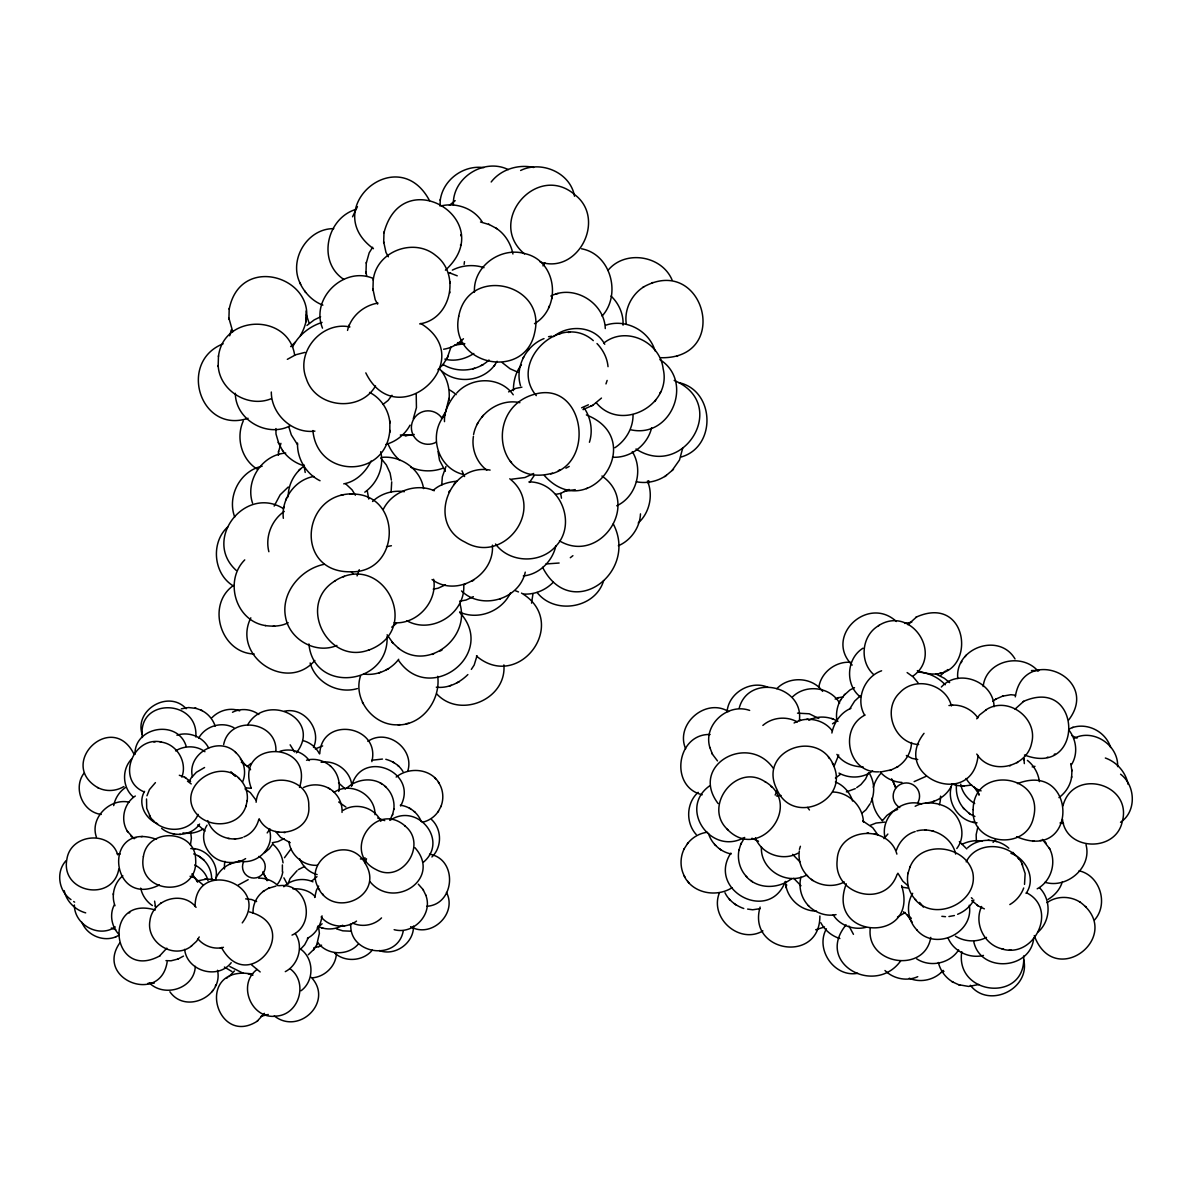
<?xml version="1.0" encoding="UTF-8"?>
<svg xmlns="http://www.w3.org/2000/svg" width="1192" height="1192" viewBox="0 0 1192 1192"><rect width="100%" height="100%" fill="white"/><g stroke="black" fill="none" stroke-linecap="round" stroke-linejoin="round"><path stroke-width="1.5" d="M247.176 800.905C248.309 792.457 244.986 783.412 238.415 777.944M342.03 812.408C342.551 804.57 339.154 796.479 333.134 791.443M312.9 430.55C317.236 478.886 386.104 478.871 389.829 430.372M393.807 809.368C394.939 800.92 391.617 791.875 385.046 786.392M441.517 418.511L445.629 411.791L448.997 398.337M389.858 423.011C388.964 410.301 381.008 398.113 369.565 392.421M283.338 518.311C281.118 499.299 294.767 479.676 313.883 476.472M297.553 443.052C296.868 458.428 306.21 474.014 320.037 480.734M389.829 432.398L389.858 420.97M448.997 400.348C450.159 389.143 447.358 377.342 439.654 368.879M288.255 496.781C287.987 484.667 294.528 472.673 304.407 465.834M271.314 392.019C271.21 414.175 292.576 434.052 314.911 431.117M444.497 421.625C443.931 411.762 448.818 402.643 454.703 395.073M218.464 356.497C223.291 314.003 288.553 313.377 294.647 355.112M229.207 309.175C241.246 247.772 331.123 282.653 300.384 335.593M278.511 452.006L280.91 443.35M366.287 263.134L369.162 252.883L372.634 247.251M373.245 280.09C376.27 251.378 413.907 237.208 435.706 255.475C460.693 274.026 451.276 319.203 419.658 323.896M383.988 232.753C402.479 161.397 499.672 220.595 445.421 270.182M440.25 200.33C442.858 179.917 463.494 164.66 483.788 167.655M271.255 398.694C248.13 408.305 219.447 390.633 218.181 365.557M232.783 331.763L228.924 318.219M366.734 276.35L365.989 272.178M377.611 304.139L375.227 299.773L372.947 289.149M388.354 256.801L385.97 252.451L383.69 241.812M218.151 366.495L218.479 355.723M228.894 319.158L229.222 308.385M278.406 455.344L278.526 451.232M305.808 322.004L306.165 310.993M365.974 273.132L366.302 262.344M372.932 290.088L373.26 279.315M383.675 242.751L384.003 231.978M440.057 206.097L440.265 199.541M450.144 283.189L450.189 281.923M460.887 235.852L460.932 234.586M449.846 292.934L449.876 291.906M460.589 245.597L460.619 244.569M1071.921 770.762L1070.744 763.61M1058.958 797.612C1065.723 792.591 1070.729 784.962 1071.653 776.513M911.508 742.467C911.344 752.569 905.354 762.373 896.593 767.335M1071.593 777.75L1071.951 770.077M134.979 754.387C134.309 726.494 178.189 719.119 186.22 746.445M1003.53 949.13C984.771 946.15 973.387 923.532 981.627 906.471M957.787 678.576C954.509 648.016 999.134 631.879 1015.018 658.952M1015.271 696.873C1023.451 643.844 1101.483 677.16 1068.643 720.013M956.416 785.498C955.79 794.021 958.428 802.961 964.477 809.13M441.74 485.084L442.336 476.8L445.957 466.489M513.394 390.618C513.365 381.5 515.585 372.038 521.455 364.856M623.043 325.163C623.684 314.33 618.886 303.439 611.019 296.063M195.056 906.471C195.473 857.733 271.702 883.987 242.244 922.891M413.46 926.065C414.071 942.976 395.088 956.55 379.294 950.531M391.095 492.266L391.706 481.851M474.446 292.219C472.956 266.352 500.729 246.401 525.061 253.672C557.2 260.854 562.013 307.521 534.493 323.673M682.718 448.103L679.485 460.038L672.094 470.497M453.407 205.099C451.992 177.802 484.146 157.582 508.299 169.622M739.055 849.807C736.969 859.477 739.994 870.264 747.101 877.193M799.311 850.999C797.984 860.028 801.188 869.698 807.699 876.09M908.11 872.961C906.039 882.646 909.064 893.419 916.171 900.362M473.433 436.317C471.347 448.833 476.562 462.541 486.813 470.14M633.041 414.592C633.265 427.943 625.919 440.474 614.878 447.745M648.463 483.818L648.716 480.659M463.703 584.557C465.953 613.344 431.742 634.874 406.755 620.674M503.888 664.898C506.809 699.346 459.948 719.089 436.734 693.908M640.476 513.871C639.985 527.475 630.821 540.497 618.32 545.757M338.722 791.473C340.629 782.161 337.47 771.969 330.139 765.786M319.769 753.761C321.423 715.587 380.829 725.272 371.859 761.643M195.309 966.369C194.43 988.645 164.541 997.913 149.343 982.923M336.382 953.838C335.742 966.235 324.999 976.531 312.84 977.798M195.801 736.984C198.87 698.765 136.573 697.096 142.429 737.476M387.072 636.483C389.188 685.385 313.705 694.295 308.892 643.963M256.116 802.246C258.694 770.032 309.92 774.666 308.773 805.971C311.485 833.253 270.495 842.208 259.111 818.695M1033.717 937.836C1031.184 969.737 980.45 973.536 973.745 941.591M464.12 264.371L464.478 261.644M146.512 798.968L146.72 808.355L150.222 816.505M190.422 845.053L191.376 838.378L190.735 832.567M727.09 711.728C728.535 692.895 750.766 679.708 768.021 687.352M978.096 755.46C972.359 810.605 889.798 777.005 924.024 733.333M322.034 915.843C321.006 925.007 315.761 934.081 307.372 938.313M800.949 877.088C798.238 887.265 801.397 898.634 808.832 906.069M407.783 771.06C414.727 748.829 387.162 727.94 367.866 741.379M555.889 545.653C552.626 561.149 539.276 574.395 523.288 575.96M760.123 907.067C746.862 952.438 820.156 964.194 819.872 916.007M930.788 937.359C924.843 973.968 865.973 964.686 870.249 928.344M818.919 686.741C821.288 672.079 836.069 660.994 850.76 662.335M983.162 686.532C985.873 660.547 1021.633 652.143 1038.008 671.066M473.567 434.544C477.5 414.071 499.075 398.068 519.891 402.658M961.78 951.678C954.747 995.678 1026.744 1003.277 1023.645 955.969M114.998 905.726C110.975 895.311 114.223 882.87 122.821 875.747M977.857 827.01L976.159 834.638L976.367 841.433M1024.524 884.389L1025.135 873.498L1021.812 863.723M314.688 897.487L316.401 890.275L318.666 886.058M239.488 778.734C220.267 758.127 179.679 784.083 193.625 809.651C204.622 829.334 239.413 828.842 246.044 805.717M389.814 820.379L392.69 814.181M181.825 777.109C187.755 761.912 176.446 743.287 160.145 741.99M245.805 806.761L247.31 800.324M392.451 815.209L393.941 808.787M215.975 877.714C218.851 862.933 205.873 847.721 190.75 848.6M360.535 675.924C352.474 700.121 374.765 727.522 400.05 724.632M113.687 805.598C115.103 798.387 119.185 791.875 125.264 787.688M831.882 733.02C833.923 722.501 840.822 712.473 850.924 708.331M169.89 991.774C185.579 1014.303 223.306 996.482 217.525 970.288M146.974 795.794L149.447 789.581L155.422 782.622M167.148 961.974C160.428 1005.363 94.496 979.228 119.751 942.991M229.698 335.786L231.248 329.886M719.372 892.897C709.315 918.004 739.338 944.72 762.91 930.907M440.861 806.656C444.139 798.804 443.275 789.193 438.343 782.205M589.429 442.262C593.08 430.983 590.874 417.9 584.274 408.141M596.298 402.762C620.63 432.517 672.079 405.474 663.154 368.805C660.055 341.717 625.86 325.55 603.912 342.983M477.023 655.719L474.178 665.062L471.332 669.383M531.558 603.152L532.988 593.631M258.709 819.738C256.727 827.337 251.348 834.117 243.883 836.903M215.38 879.845C218.449 870.443 227.24 863.47 236.985 862.114M364.975 862.74L366.54 858.806M347.528 330.407C350.91 316.267 363.769 305.301 377.983 303.096M403.224 931.101C397.517 961.348 349.33 954.777 350.776 924.56M283.368 508.91L283.934 506.958M286.02 499.82L286.542 498.032M348.571 326.832L349.092 325.043M447.313 357.689L451.038 346.932M274.145 506.078L280.165 494.799L288.211 487.036M413.281 418.764L416.44 407.649L416.217 394.343M838.721 754.938L834.072 766.262M740.783 844.323L744.672 837.41M909.854 867.493C920.343 839.302 965.416 844.89 972.747 872.455C979.094 902.359 934.29 922.966 914.994 899.349M738.846 850.462L741.156 843.146M785.841 887.623L786.705 884.881M799.43 849.36L800.413 846.29M907.902 873.632L910.226 866.316M951.246 786.854C946.672 803.408 959.769 822.033 977.053 822.793M243.257 420.97C235.733 437.732 241.425 459.382 257.234 469.171M118.842 868.953C112.867 902.851 60.107 892.823 66.916 859.104C70.641 833.67 110.2 829.945 117.784 854.858M605.968 383.913L607.145 380.427M316.774 944.779L319.367 933.44L318.607 926.884M870.831 802.469C874.943 793.41 874.615 782.622 869.743 773.921M1023.704 888.01C1021.157 894.983 1016.21 900.839 1009.818 904.564M352.549 216.795L357.436 206.633M490.106 470.095C449.786 462.526 425.663 523.512 465.074 542.137C504.067 565.291 546.785 508.075 509.774 478.782M543.999 338.603C526.015 345.591 514.81 366.957 520.502 385.687M651.592 427.749C647.673 445.197 630.33 458.339 612.479 457.221M250.827 617.843C231.62 656.375 286.825 693.148 314.867 660.472M548.543 307.953L549.199 306.076M603.644 580.578C595.523 608.516 554.548 615.117 537.07 592.424M551.673 298.909L552.224 297.389M684.297 848.644C679.798 857.45 679.917 868.655 684.998 877.193M357.064 575.915L359.269 569.716M525.255 572.145C519.295 599.636 481.523 610.468 461.498 590.949M242.587 781.892C247.042 771.894 243.675 759.289 235.42 752.286M896.458 850.105C899.453 841.477 906.307 834.117 915.203 831.569M952.125 784.425C947.729 795.049 936.897 802.32 925.499 802.991M777.318 790.624L775.143 795.019M739.249 707.944C748.606 673.435 803.825 685.445 799.385 720.311M287.883 884.27L290.073 878.578L297.061 870.667M114.268 904.952C109.306 914.413 111.601 926.467 118.723 934.2M223.664 744.523C229.579 714.738 276.991 720.937 275.918 750.826M313.511 747.473C321.885 729.385 303.93 706.454 284.292 711.296M299.505 787.42C314.882 739.681 234.034 739.532 251.11 787.837M351.536 786.362C361.385 747.891 419.167 771.76 400.616 805.986M198.066 814.359C190.258 834.534 158.938 833.685 149.387 815.403M1062.236 882.095C1059.986 889.47 1054.637 895.445 1048.096 899.379M1062.951 805.852C1072.964 767.141 1133.16 783.561 1122.179 822.003C1115.399 852.727 1065.573 850.939 1062.474 819.202M840.628 699.987C837.067 706.185 835.816 713.501 836.858 720.549M912.67 893.315C905.652 904.862 907.648 920.88 917.289 930.341M308.311 937.821L304.675 944.764L300.25 949.562M868.551 772.699L865.496 779.091L860.967 784.53L856.705 787.629M1071.534 764.579C1078.119 754.059 1076.57 739.889 1069.03 730.294M730.86 853.099C706.618 889.977 769.093 923.77 785.23 881.693M846.275 883.808C824.864 940.205 920.135 944.198 901.584 885.552M826.414 928.806C814.881 949.279 834.281 977.768 857.733 973.283M897.129 874.243C885.552 908.915 833.044 895.088 837.171 860.192C838.125 827.471 888.725 824.015 896.876 854.113M966.22 861.861C977.097 839.198 1013.304 843.042 1022.691 865.094M144.575 791.354C137.289 803.319 145.245 819.053 157.612 823.717M422.251 822.286C428.897 820.901 434.931 816.743 438.537 811.022M438.03 811.961L441.144 806.135M83.991 773.206C72.682 788.076 82.68 812.259 101.246 814.434M207.035 825.177C197.976 839.093 208.079 858.568 223.828 861.592M212.087 991.714L212.832 990.388M215.32 985.978L215.99 984.801M284.471 857.733L290.893 849.047M849.777 708.823L854.634 701.105L860.192 695.964M292.442 347.215C298.313 335.325 309.503 326.414 322.049 322.421M371.114 461.021C365.78 471.972 356.08 481.672 343.743 483.848M166.82 948.162L159.579 955.999M199.228 936.957L196.591 941.278L191.107 946.239M264.445 1013.334L257.189 1021.172M308.281 954.762L314.017 949.204M654.855 401.495L655.823 399.901M659.683 393.539L660.74 391.81M437.926 369.758L443.305 364.126M441.934 371.219C457.4 384.524 483.371 381.321 495.038 364.558M1026.059 893.389C1036.37 879.085 1026.461 858.776 1010.935 853.323M375.51 385.925C360.371 412.745 315.627 408.185 306.284 378.564C295.482 351.67 321.84 321.02 349.926 326.936M442.455 365.512L448.356 355.991M494.188 365.929L497.109 361.25M313.57 949.949L316.968 944.451M973.894 899.99C970.407 906.486 964.432 911.537 957.623 914.294M687.397 843.802C692.105 837.514 699.466 833.238 707.288 832.239M683.925 849.226L688.067 842.759M1094.584 919.926C1108.813 903.968 1099.993 875.435 1079.073 870.801M510.474 592.856C501.847 611.243 478.394 620.57 459.695 612.137M391.974 395.267L388.041 400.497L382.96 404.431M542.971 265.876L544.982 262.881M602.064 316.074C621.539 294.871 611.019 254.134 581.517 248.77M956.803 848.51C968.574 833.223 958.651 809.755 940.682 804.809M445.406 414.369C427.436 433.873 437.509 468.828 463.792 474.55M960.99 662.827L961.884 661.515M965.148 656.628L966.131 655.183M410.033 425.142C405.027 434.499 396.176 441.562 385.955 444.392M285.737 453.064C262.061 454.659 245.03 480.763 252.555 503.173M529.486 482.447L534.091 475.712M870.1 803.736L865.988 809.785L861.876 813.212M244.747 559.882C223.724 580.891 235.792 621.39 265.712 625.606M482.015 417.006L483.147 415.367M528.145 350.448L529.263 348.809M453.809 484.637L454.942 482.998M398.709 659.265C390.857 669.725 377.015 675.909 363.918 674.046M383.273 509.371C392.213 491.208 415.859 482.671 434.32 490.732M476.86 424.62L477.768 423.294M522.975 358.062L523.899 356.721M448.654 492.251L449.563 490.91M491.178 181.989C500.804 169.443 518.371 163.915 533.673 167.491M66.022 860.713C55.577 871.873 58.661 891.258 70.998 899.617M131.537 759.11C121.629 769.481 122.344 787.435 133.206 796.912M198.617 738.28C205.203 725.988 221.742 721.086 233.975 727.761M267.172 832.925L270.003 829.006M844.219 695.115L850.045 689.885L854.515 687.695M907.932 624.727L916.588 616.934M976.74 718.806L979.496 714.991L986.306 709.747M1015.062 709.106L1023.704 701.313M199.585 824.059C191.361 836.263 172.572 837.529 161.62 828.38M272.834 843.921L269.243 848.838L264.564 852.742M840.36 700.36L844.8 694.295M247.653 724.9C266.695 691.658 322.794 718.88 296.361 752.882M431.921 856.973C442.143 847.139 441.994 829.259 431.608 819.589M228.834 976.725L234.451 970.958M883.987 838.632L887.861 834.057M958.651 949.92C949.89 963.553 930.296 967.725 916.722 958.889M943.155 970.348C935.213 979.839 920.611 983.281 909.302 978.215M1038.217 931.906C1050.659 920.805 1051.463 899.93 1039.752 887.98M882.318 820.811L886.908 815.432L892.704 811.35L897.636 809.457M993.085 842.386L995.38 839.704M607.935 270.45C624.802 249.545 661.694 255.267 672.079 279.956M846.082 924.858C814.538 963.315 874.928 996.527 900.631 960.946M698.169 792.322C686.234 802.857 685.534 822.823 696.202 834.519M945.39 671.007L940.562 675.596M264.192 890.767C257.01 895.609 252.525 904.445 253.076 913.117M290.654 346.589L295.422 342.044M155.288 910.003C101.648 894.134 111.094 982.774 160.145 955.701M196.069 907.321C182.719 889.843 152.397 899.453 149.939 920.731C145.901 942.708 173.928 960.126 191.659 945.927M243.123 973.179C195.92 973.313 218.225 1047.083 257.755 1020.859M256.98 969.528C236.85 984.294 251.393 1019.831 276.276 1016.106C299.222 1014.75 308.519 982.417 290.192 968.872M227.925 526.76C210.567 542.241 213.264 573.725 233.17 585.838M231.218 962.689C217.734 980.152 186.935 971.033 184.626 949.368M372.291 950.158C363.128 961.274 345.203 962.6 334.505 952.944M301.04 990.761C314.748 980.718 314.107 957.876 299.892 948.623M443.603 349.226C451.142 348.183 458.16 344.115 463.45 338.737M457.624 343.877L459.293 342.402M238.34 885L248.174 879.681M643.829 286.84C631.477 294.484 623.952 309.771 626.336 324.224M335.414 580.683C296.242 603.778 327.845 665.792 369.222 649.834M660.398 357.704C732.439 359.641 703.965 252.734 642.905 287.302M368.373 650.236C423.816 630.225 383.139 549.989 334.49 581.13M394.15 622.745C416.947 624.474 437.688 601.856 433.65 579.267M544.401 475.563C589.012 525.285 649.387 439.699 586.375 414.92M433.158 490.448C439.49 484.414 448.371 482 456.894 481.195M601.468 398.068L592.871 405.25L583.037 409.571L584.84 408.782M638.212 523.005C649.61 512.873 653.484 495.008 647.435 481.032M467.875 674.568C459.665 682.763 448.132 688.603 436.302 687.188M553.356 582.143C545.802 590.085 534.836 594.659 523.899 594.063M346.634 788.255C357.257 778.257 375.301 776.439 386.119 787.197M423.547 862.099C448.818 840.688 417.796 802.708 390.842 819.828M381.529 917.914C374.169 925.32 362.13 927.495 352.668 923.085M364.782 492.177C377.357 483.386 384.465 466.772 380.68 451.723M636.364 481.747C646.66 483.833 657.909 481.419 666.403 475.295M456.7 393.062C471.287 376.612 500.193 376.121 513.245 394.79M372.56 501.489C380.889 493.503 393.047 489.927 404.401 491.67M664.868 476.606L673.51 469.29M283.8 886.759C291.25 879.323 303.409 877.506 312.93 881.827M312.036 880.813L316.968 876.656M317.117 928.002L322.093 923.785M135.322 796.018C123.73 803.453 120.064 820.454 127.782 831.867M358.077 944.362C347.587 956.237 326.727 955.373 317.653 942.306M284.262 511.413C271.612 520.07 265.026 536.802 268.87 551.717M212.057 717.599C218.985 710.417 230.22 707.169 239.666 710.879M550.704 473.939C596.745 462.883 583.707 379.25 533.718 394.492C483.311 409.109 496.572 488.824 552.507 473.149M247.176 766.575L250.946 763.446M432.055 579.55C456.834 597.758 494.74 575.289 492.4 545.146M398.217 647.956C427.526 672.079 470.825 637.899 459.784 603.39M879.174 625.383C861.727 634.815 858.881 661.277 873.602 674.493M913.042 676.028C943.706 654.333 910.673 604.851 878.489 625.681M917.348 670.604C978.036 693.878 975.175 590.353 915.903 617.247M992.891 701.298L996.035 699.019M976.755 754.074C990.477 775.843 1026.833 767.648 1031.646 743.048C1038.336 717.957 1007.463 695.234 985.62 710.059M1024.464 754.983C1085.152 778.257 1082.306 674.732 1023.019 701.626M449.414 205.277L455.195 200.643M443.215 364.573C457.37 373.156 476.919 371.487 488.988 360.029M233.558 585.421C205.918 604.508 220.535 653.142 254.149 653.976M298.611 470.482L300.533 468.948M391.721 627.201L396.489 623.386M776.812 688.693C789.029 675.864 812.244 676.862 822.659 691.375M941.337 687.039C958.547 668.042 993.383 681.422 994.098 706.707M570.312 557.707L572.905 555.681M306.94 325.446L314.196 319.903L320.618 316.789M863.023 648.18C846.231 658.55 844.89 685.072 860.52 697.067M553.61 336.576C568.808 324.075 595.032 325.833 604.746 344.279M926.005 776.379L914.145 781.624M762.865 725.421C772.207 717.241 786.675 715.811 797.418 722.009M709.419 786.02C678.188 808.504 710.655 855.334 743.435 837.961M1120.525 822.271C1136.796 811.514 1135.603 785.439 1120.569 774.204M791.756 878.549C778.555 889.172 757.471 889.619 745.924 876.18M832.538 723.812L837.454 720.281M835.398 778.003L840.271 774.502M872.604 770.851C863.261 778.361 849.33 778.883 838.989 773.087M792.74 696.694C806.075 683.791 830.362 686.92 839.6 703.101M1037.204 888.815C1051.314 881.261 1057.11 861.905 1049.213 847.989M1047.038 902.657C1056.544 895.743 1070.282 895.818 1080.071 902.121M967.636 847.795C978.93 837.499 997.719 838.036 1008.819 848.212M905.279 912.506L897.487 917.08M298.209 869.683L304.556 866.495M396.161 777.05C408.96 766.769 430.521 768.289 439.178 783.248M223.113 343.817C177.578 361.772 200.137 434.35 248.07 418.288M315.254 748.904L322.66 745.924M229.549 864.334L230.741 863.649M268.528 888.278L275.963 886.073M262.985 891.452L269.72 887.593M292.025 935.109C316.744 923.994 307.357 882.11 279.271 885.686M321.125 916.946C329.469 927.391 345.918 929.015 356.527 921.103M865.049 715.021C838.572 728.461 847.825 773.31 878.653 771.835M342.685 925.23C335.265 929.954 325.386 930.058 317.594 926.199M245.612 858.598C239.815 862.591 232.47 863.082 225.69 862.084M285.29 971.644C298.507 964.849 303.856 945.837 295.199 933.47M855.275 788.657L846.365 791.905M81.876 922.265C87.001 935.243 103.004 942.216 115.922 936.808M165.971 960.648L171.037 960.797L178.04 959.009M313.749 947.878L319.128 946.478M183.479 956.103L177.578 959.262M287.332 359.343L295.705 354.769L305.003 352.4M473.79 353.502C465.402 359.045 454.703 361.832 444.854 359.09M731.992 887.772C716.317 897.695 692.507 893.434 684.119 875.911M115.445 937.061L118.917 935.198M318.651 946.731L321.602 945.152M129.064 912.968L129.824 912.565M160.592 903.208L161.352 902.806M226.674 978.14L227.434 977.738M565.917 468.173L569.195 466.43M844.383 881.991C832.031 888.487 815.79 885.537 806.522 875.077C786.78 886.088 759.96 869.475 761.42 846.871M824.506 926.989L815.671 929.76M651.681 283.055L652.814 282.489M508.597 391.885L515.689 388.413L521.902 387.162M343.266 576.883L344.399 576.332M203.117 829.036C197.112 832.687 189.915 834.162 182.987 832.88M284.098 838.632L278.019 841.582L272.298 842.729M156.51 839.362C101.529 819.709 109.888 909.839 159.37 884.956M115.266 926.944C98.772 938.387 74.291 924.754 74.366 904.996M175.567 750.885C184.373 745.417 196.591 745.328 204.92 751.72M880.605 771.999L891.348 769.823M932.859 801.799L934.304 801.113M676.788 356.408L677.637 355.991M586.509 488.601L587.373 488.198M407.232 621.166L408.096 620.764M499.672 599.308L500.536 598.891M794.096 722.993C806.477 715.885 823.896 719.327 832.329 730.949M889.903 770.509L898.053 766.65M616.726 505.795C636.394 496.751 643.725 469.812 632.282 451.619M232.485 712.28C240.665 707.959 251.452 708.912 258.798 714.5M123.894 786.526C116.026 791.324 105.79 791.92 97.64 787.495M343.043 810.411C355.693 802.067 374.839 807.312 380.829 821.348M533.644 473.492L524.912 477.53L511.532 479.214M569.091 489.45L560.359 493.473L555.517 494.397M680.736 457.117C716.72 447.373 715.26 390.574 678.874 382.617M445.346 584.87L438.075 588.237L433.232 589.146M473.343 596.67L466.057 600.038L459.635 601.2M808.832 720.266C817.846 715.468 829.304 716.258 837.961 721.428M881.603 670.783C864.453 676.683 855.215 699.168 864.572 715.051M915.173 806.284C922.265 802.186 930.803 802.291 938.566 804.078M398.113 724.93C422.862 724.915 440.712 699.734 437.732 676.311M838.051 697.812L843.251 696.843M1002.591 696.158L1010.861 694.712L1015.539 695.219M1072.517 727.537C1087.968 722.441 1105.863 731.977 1110.631 747.473M520.621 170.471C541.317 160.249 570.551 172.646 574.484 196.233M288.151 622.701C281.148 626.5 272.864 626.59 265.145 625.562M550.823 296.048C573.948 284.098 604.493 302.694 605.283 328.56M593.303 340.629C560.538 311.544 507.837 361.921 536.281 395.64M352.117 493.861C301.501 493.816 294.692 571.594 349.509 571.802C402.032 574.231 402.777 491.432 350.075 494.114M581.622 407.798L588.401 404.803M590.621 406.234L592.871 405.25M558.288 470.602L560.538 469.603M471.451 581.294L473.701 580.31M386.297 669.725L388.547 668.727M439.699 651.13L441.949 650.147M457.028 682.733L459.278 681.75M835.16 699.078L838.617 697.558M995.35 699.332L1003.143 695.904M1068.807 729.161L1073.083 727.284M463.867 584.646L465.67 583.856M378.713 673.063L380.516 672.273M432.1 654.468L433.903 653.678M449.444 686.07L451.247 685.281M947.089 669.964L947.998 669.561M1016.806 762.776L1017.715 762.373M1054.205 754.327L1055.129 753.94M940.026 673.063L940.786 672.735M1009.743 765.875L1010.503 765.547M1047.157 757.427L1047.902 757.114M452.349 270.122C462.034 265.175 473.701 264.222 484.012 267.664M336.919 645.438C315.656 654.646 289.209 639.419 285.484 616.756C280.94 592.513 300.935 569.076 324.045 564.337M472.688 369.013L474.595 368.224M481.166 365.497L483.207 364.663M303.453 787.539C313.511 782.742 326.101 784.47 334.207 792.233C350.955 781.088 375.376 794.677 375.018 814.687M870.279 825.326L876.09 823.046L884.673 822.122M961.706 844.413C968.038 841.388 975.354 839.66 982.312 841.314M355.603 209.494C326.355 218.553 317.087 262.076 343.817 279.405M1017.461 783.621C1077.33 760.287 1079.028 863.425 1016.612 836.68M978.766 984.518L968.694 986.44L958.726 984.726M1073.828 738.444C1093.198 728.118 1118.603 745.03 1117.634 766.62M986.484 937.419C976.74 942.455 964.82 941.933 955.492 936.197M941.188 972.419L944.004 971.346M917.751 976.68C906.963 981.642 893.344 978.811 884.971 970.512M797.94 853.219C782.772 861.563 761.494 854.187 755.46 837.842M289.924 425.931C266.74 437.896 235.42 419.539 235.331 393.285M204.577 767.514L196.397 772.267L191.078 778.033L189.617 780.79L190.586 781.565L184.7 777.244L179.321 775.262M279.956 751.288C290.386 747.861 302.917 751.467 309.25 760.615M242.512 837.544C228.909 842.282 212.012 834.683 207.78 820.617M268.274 1014.466L260.974 1016.314M197.127 881.007L206.186 879.145M161.412 742.02C132.893 735.673 115.639 780.492 144.277 791.92M865.616 927.436C853.636 930.326 839.824 925.528 833.208 914.905M371.874 760.243L382.453 759.066M916.842 830.943C933.202 826.652 952.14 837.246 955.656 854.083M197.976 938.923C203.951 946.15 214.307 949.801 223.425 947.327M220.356 948.087L221.578 947.789M343.49 926.109L344.726 925.812M349.643 924.605L350.97 924.277M357.406 688.559C338.096 694.444 315.552 682.524 310.144 662.961M605.715 325.207C625.755 318.339 649.148 330.631 655.064 350.88M262.136 466.221C240.203 470.602 226.838 496.274 234.72 517.015M181.318 708.838L188.589 707.541L196.188 708.42M904.609 623.416L911.761 622.224M1032.197 766.873L1034.969 766.337M176.938 735.226C188.813 731.262 203.057 736.731 208.645 748.04M426.736 906.293C455.329 904.639 457.907 858.866 429.522 854.187M154.334 983.057L147.778 983.43M386.521 546.651L391.408 545.742M141.148 836.695L142.474 836.441M135.009 837.872L136.082 837.663M306.523 760.228C314.971 757.844 324.09 760.57 330.661 766.158M360.431 859L365.378 858.091M948.921 916.529L954.405 915.531M1002.07 948.981C1034.522 958.934 1058.585 908.602 1026.461 892.748M759.975 908.691L752.688 909.779L747.622 909.094M575.244 489.614L564.188 491.402M948.966 705.545C959.903 703.489 971.644 708.823 977.902 717.897M799.132 720.609L800.711 720.355M806.507 719.417L807.967 719.178M951.142 705.187L952.587 704.949M548.529 336.695L551.702 336.189M962.719 786.094L971.659 785.081M797.508 713.159L809.249 713.784L818.8 718.493M406.308 723.678L408.737 723.306M321.125 762.314C335.459 759.706 350.388 770.747 351.819 785.349M454.495 345.188L463.912 343.803M400.333 434.976L406.1 435.661L414.22 434.484M559.122 563.026L545.966 563.965M555.919 293.813L558.109 293.53M558.973 333.685L561.164 333.402M568.226 332.479L570.253 332.225M340.837 495.336L343.013 495.053M441.502 205.814C456.581 202.431 473.611 208.376 482.03 221.652M983.474 955.433C969.364 958.949 953.362 951.32 947.923 937.702M1031.467 670.545L1039.111 670.515M710.134 734.495C676.43 733.452 669.159 787.107 702.207 794.751M1040.124 840.509L1041.391 840.375M1032.6 841.358L1034.164 841.179M776.424 795.958L781.073 795.481M836.054 914.622C825.937 916.693 815.432 912.804 808.251 905.592M413.386 435.423L403.552 434.648M333.76 228.655C306.761 228.313 287.853 260.959 300.727 284.352M238.609 861.741L240.292 861.741M292.949 888.874C301.01 888.338 309.845 890.558 315.299 896.831M252.674 973.909L242.706 973.044L229.847 966.533M153.708 741.856L155.094 741.886M193.998 848.704L195.101 848.734M211.342 879.309L215.469 880.262M204.83 879.1L212.444 879.338M350.299 931.176L342.76 930.833L336.457 928.851M382.751 457.296C401.615 455.761 420.672 469.648 423.577 488.586M630.985 429.835C671.409 438.686 694.236 381.246 659.936 359.626M245.671 898.872L251.542 899.498L256.608 901.554M129.064 802.156C109.962 797.895 89.534 817.95 96.418 837.142M117.144 853.859L120.198 854.068M258.59 878.161C265.801 877.938 272.968 880.739 278.108 885.805M246.178 787.912L251.154 788.284M400.303 805.226C409.452 806.313 417.915 812.765 421.193 821.452M394.135 929.686C413.654 934.93 433.381 914.041 425.708 894.998M277.378 832.046L278.734 832.15M283.875 832.523L284.977 832.612M173.093 833.893L174.434 833.998M227.97 838.423L229.311 838.527M179.575 834.37L180.677 834.46M234.466 838.9L235.554 838.989M317.281 865.288C303.543 866.197 290.475 855.171 288.941 841.552M273.355 626.158L274.622 626.262M863.112 766.903C853.144 766.873 842.684 762.85 836.903 754.387M917.512 672.094C927.987 672.243 938.149 677.19 945.256 684.774M941.844 916.32L945.509 916.693M528.935 481.866C560.21 481.717 577.39 523.765 555.934 546.115C540.557 564.01 509.446 563.086 495.514 543.984M1009.386 949.711L1010.98 949.875M952.065 783.949L956.759 785.424M972.776 822.316L974.058 822.45M238.37 860.803C256.414 865.764 275.233 847.989 269.392 829.707M918.659 744.553C894.149 743.272 881.737 709.508 899.856 692.627C915.277 675.864 945.986 684.044 951.425 705.947M955.492 785.29L964.283 786.258M405.325 435.572L406.1 435.661M249.381 911.895C304.198 926.497 248.472 997.242 221.429 947.431M816.52 911.105C800.473 911.209 785.841 897.651 785.498 881.454M917.736 759.498L912.044 758.38L906.367 755.519M1060.016 822.972L1063.532 823.478M1045.026 882.289C1066.765 888.964 1092.23 867.597 1086.016 844.741M921.654 804.004C901.644 797.835 880.128 816.893 885 837.589M901.942 782.444C893.568 782.056 885.522 778.153 880.024 771.82M457.579 342.625L464.85 343.743M901.957 887.161L908.081 888.1M749.649 710.417C727.522 702.565 702.758 724.945 709.91 747.712M731.158 853.993C720.653 851.908 711.445 843.668 708.435 833.312M932.218 831.018L933.768 831.256M995.38 841.269L996.929 841.507M874.407 833.893L875.956 834.147M832.776 792.009C848.764 792.218 862.904 806.164 863.44 822.078M925.037 829.915L926.303 830.124M988.183 840.166L989.449 840.375M867.225 832.806L868.491 832.999M480.51 222.01L489.316 224.573M248.085 973.745L252.913 975.175M377.7 818.025L384.763 820.632M540.14 261.957C577.986 274.905 606.37 219.358 575.244 195.071C537.294 161.576 485.74 221.414 524.51 253.941M190.079 876.269L194.549 877.759L202.864 884.702M322.898 305.122C312.304 301.218 304.362 292.472 299.609 282.444M372.843 278.287C343.654 266.144 310.352 298.522 322.496 328.143M235.941 752.659C218.851 735.434 186.876 753.418 192.404 776.677M405.31 826.16C375.525 799.698 340.912 852.414 376.136 869.609C402.509 884.226 428.152 843.876 404.773 825.803M133.981 754.163C111.944 709.94 56.441 764.042 98.236 787.897M290.207 842.699L280.567 837.35L275.665 831.509M385.806 759.289C392.794 761.181 399.29 765.234 403 771.582M302.828 740.56C309.89 742.303 316.044 747.235 319.337 753.672M200.956 710.134C207.631 713.114 212.906 719.163 215.171 726.122M194.996 707.988L202.253 710.596M317.132 874.585C309.264 872.455 302.589 866.465 299.669 858.851M450.829 273.34L449.056 272.685L457.236 275.814M559.465 540.87C600.142 565.023 641.564 503.471 601.96 476.025M515.48 590.755L518.49 591.932M410.629 926.676C431.295 938.745 457.653 913.608 446.464 892.45M193.685 853.919C204.398 857.197 211.863 868.074 211.64 879.219M85.69 912.863C75.23 910.062 66.379 901.376 64.219 890.662M111.318 928.017L115.713 929.715M321.602 927.748L323.166 928.359M241.305 762.21L247.713 766.396L250.588 769.779M338.692 802.007L345.904 807.044M758.499 841.239L751.914 838.244M303.856 465.759C295.229 463.122 287.54 457.713 282.415 450.263M981.105 790.877C974.818 788.746 969.379 784.187 966.042 778.451M231.889 971.525L224.409 967.055M765.651 782.146C736.701 761.599 702.058 806.433 727.85 829.766M1034.239 935.586C1054.771 991.088 1126.082 935.094 1079.431 901.614M727.269 829.289C759.349 862.665 804.242 804.779 765.011 781.624M916.708 929.864C935.198 951.678 974.311 932.949 969.26 905.235M674.18 380.457C730.189 403.82 683.761 480.108 635.992 448.997M517.984 372.247L510.116 368.79L502.309 362.681M862.77 820.945L872.753 827.725L877.908 834.922M743.763 908.513C735.837 905.711 728.684 900.407 724.96 892.719M839.883 938.551C831.718 935.988 824.819 930.311 820.811 922.742M938.357 962.495C940.354 970.765 945.912 978.245 953.377 982.312M835.398 781.982C843.653 785.245 850.03 792.62 852.593 801.054M951.916 981.657L960.067 985.337M973.059 901.539L971.882 900.511L978.319 906.054L984.354 908.855M283.16 508.448C244.837 485.07 202.282 539.767 236.254 570.417M1072.1 735.762L1077.046 738.131M1105.342 758.008C1116.844 762.046 1125.799 772.282 1128.094 784.291M963.27 808.027L969.945 814.062L974.892 816.446M728.625 711.609C705.768 697.409 674.925 724.095 685.638 748.77M831.718 718.418L833.461 719.268M911.373 918.317L903.476 911.82M935.705 673.897L944.377 678.322L949.622 682.614M495.738 228C504.887 233.662 510.876 243.54 512.933 254.015M488.541 224.17L497.109 228.745M274.249 1015.897C299.267 1035.744 334.088 1001.191 311.186 977.276M373.439 248.696C318.8 208.809 397.845 140.686 429.537 200.658M73.651 901.539L74.649 902.15M194.713 864.975C201.016 868.104 206.395 873.721 208.004 880.694M260.169 971.957L251.452 964.745M896.354 621.509C867.761 594.883 823.612 636.617 852.176 665.076M205.039 831.122L197.827 824.789M420.702 323.434C480.748 360.237 396.772 436.212 365.81 372.873M338.513 782.876L345.397 789.089M245.03 788.925L250.38 792.695L255.922 800.011M907.127 672.571L913.236 676.996L918.078 682.822M974.713 803.542C967.681 799.34 961.989 792.352 960.737 784.127M187.487 781.147L191.212 783.934M318.741 888.904C335.175 919.121 384.569 895.401 365.527 863.932C349.107 832.18 300.086 859.894 319.59 890.022M126.933 830.764L134.174 838.766M521.5 593.095C570.491 622.343 519.131 692.254 476.428 656.032M392.958 761.912L394.299 762.91M397.77 765.443L398.843 766.232M380.233 782.876L381.574 783.859M409.333 807.997L410.689 808.981M414.145 811.529L415.233 812.318M328.322 787.912L329.663 788.895M233.602 774.413L234.943 775.396M184.7 777.244L186.041 778.242M204.219 860.341L198.095 855.633M152.397 905.562C146.407 901.614 142.146 895.147 140.686 888.144M418.303 884.181L423.056 889.53L425.872 895.341M959.366 841.567L966.772 848.898M1085.45 906.427L1086.225 907.052M771.03 786.452L771.805 787.063M908.334 886.058L902.791 881.126L897.904 873.214M799.862 861.786L792.606 854.351M800.964 885.76L793.708 878.325M1042.434 839.406L1050.092 849.345M833.238 764.519C816.967 728.014 757.591 751.005 776.782 789.178C792.918 827.457 852.206 799.817 832.374 763.163M976.844 904.788L978.319 906.054M919.956 903.625L921.416 904.892M811.484 879.353L812.944 880.62M714.515 844.428L715.692 845.441M719.476 848.704L720.937 849.971M750.885 880.456L752.361 881.722M729.28 899.289L730.458 900.303M734.242 903.566L735.717 904.832M1027.415 760.392C1034 765.517 1038.336 773.399 1039.394 781.624M968.664 812.884L969.945 814.062M971.376 897.725L972.672 898.902M717.495 760.913L712.473 754.298L709.762 747.295M345.501 483.654L352.087 489.867L355.38 495.202M510.37 461.378L511.517 462.451M387.117 634.77L392.913 642.98M391.766 641.907L398.858 648.552M596.998 343.549C603.018 349.852 607.264 357.913 608.024 366.674M351.446 571.981L352.966 573.546M186.19 708.718C168.728 689.527 134.219 709.612 142.131 734.302M230.92 771.731L235.331 776.424M414.876 847.631C442.575 878.593 393.733 910.807 369.788 881.469M240.382 758.946L245.194 764.847M970.348 985.292C988.809 1009.117 1030.618 988.987 1023.704 959.679M380.695 457.966L386.342 464.94L390.097 473.09L391.378 480.093M459.62 612.315C498.047 653.693 429.582 706.022 398.515 660.323M919.598 902.404L923.338 907.067M434.603 777.557L435.661 778.853M445.376 471.272L439.535 460.291L438.015 451.455M192.359 874.079L197.649 882.184M263 872.961L267.678 880.53M290.133 744.821L294.558 751.958M718.135 803.572C688.887 765.175 748.397 732.32 773.444 768.467M322.54 893.851L323.449 895.043M153.172 820.349L154.081 821.541M130.733 835.711L131.641 836.903M807.61 807.431L809.457 809.979M912.163 922.176L907.112 914.905M979.019 794.289L974.073 786.958M297.478 444.616L291.31 434.871L288.688 426.468M1012.976 852.369L1014.69 854.888M687.814 881.32L688.902 882.929M891.601 778.823L895.699 787.107M853.457 934.334L849.017 926.095M1045.205 841.805L1046.144 843.266M1017.804 857.54L1018.758 859.015M828.366 756.98L829.304 758.44M362.398 702.371L363.217 703.697M304.541 290.759L305.554 292.487M262.925 871.71L266.933 880.635M275.933 428.569L275.993 433.992L278.794 443.498M278.183 442.381L282.683 450.77M283.905 877.848L286.795 883.302M895.609 788.046L892.823 780.417M423.056 889.53L423.428 890.305M461.975 470.795L464.567 476.547M613.269 523.914C638.897 572.905 571.087 623.058 542.583 567.303M192.121 873.84L193.253 876.761M712.116 753.359L712.473 754.298M306.389 314.777L309.011 322.794M977.47 790.028L979.049 795.243M367.345 491.268L368.745 499.046M303.796 464.612L305.212 472.479M560.672 493.458L561.477 498.196M155.318 905.756L155.526 907.023L154.602 901.137M1024.047 759.9L1023.928 758.425L1024.33 763.595M113.314 893.657L113.359 894.715M282.385 864.9L282.415 871.903M282.802 872.052A29.442 29.442 0 0 1 277.215 884.628M224.513 868.998A29.442 29.442 0 0 1 224.915 861.324M272.983 844.308A29.442 29.442 0 0 1 283.055 862.859M258.753 856.437A11.369 11.369 0 0 1 264.132 871.59A11.369 11.369 0 0 1 248.964 876.954A11.369 11.369 0 0 1 243.6 861.801M442.56 468.367A43.285 43.285 0 0 1 410.927 467.309M399.99 460.485A43.285 43.285 0 0 1 387.862 443.513M449.608 389.978A43.285 43.285 0 0 1 456.223 394.641M436.347 442.113A16.718 16.718 0 0 1 413.803 436.212A16.718 16.718 0 0 1 419.033 413.505A16.718 16.718 0 0 1 441.889 418.094M882.184 820.334A34.195 34.195 0 0 1 872.201 797.94M873.319 787.301A34.195 34.195 0 0 1 880.948 773.265M940.562 796.152A34.195 34.195 0 0 1 939.4 805.002M899.751 807.595A13.216 13.216 0 0 1 894.924 789.551A13.216 13.216 0 0 1 912.968 784.723A13.216 13.216 0 0 1 917.795 802.767M973.134 809.577C970.586 844.577 1025.791 851.758 1033.389 817.936C1045.071 773.995 973.7 764.385 973.134 809.577M143.383 856.586C136.335 895.073 198.215 898.515 195.667 859.7C195.473 829.483 147.629 827.054 143.383 856.586M458.741 316.282C448.341 364.901 524.867 381.574 534.701 332.464C546.502 282.891 468.113 265.145 458.741 316.282"/></g></svg>
